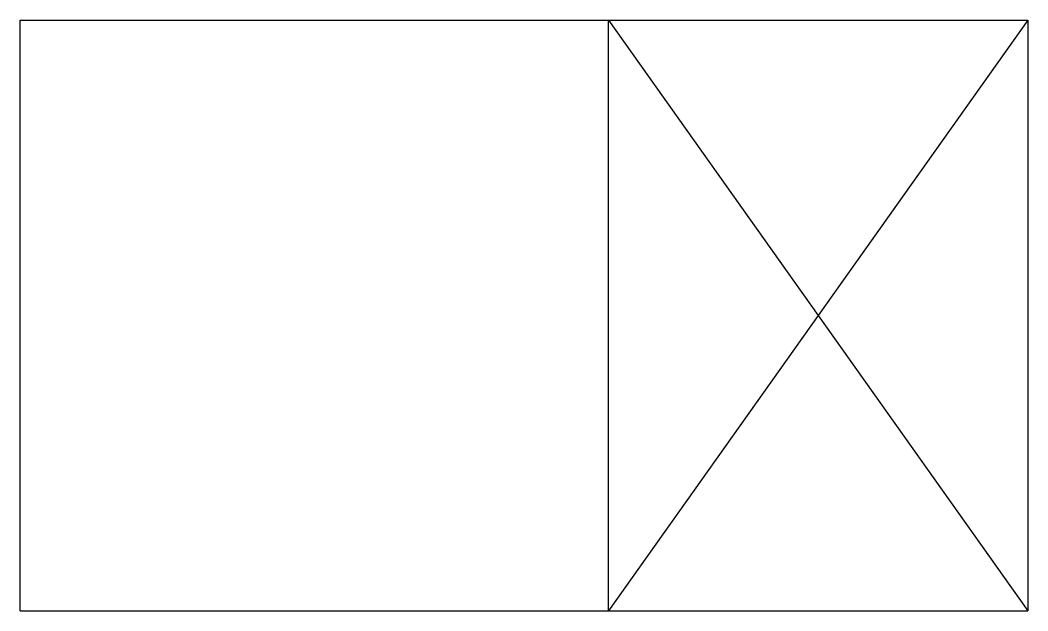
# Model space of a CAD drawing. Header units: metres. Extents: x 87184 to 88007, y -132869 to -132387.
import ezdxf

# ---------------------------------------------------------------- set-up
doc = ezdxf.new("R2010")
doc.units = ezdxf.units.M
doc.layers.add('DET1', color=1, linetype='Continuous')
doc.layers.add('R', color=3, linetype='Continuous')

msp = doc.modelspace()

# ---------------------------------------------------------------- linework, layer by layer
at = {"layer": 'DET1'}
for p, q in [((88007.39, -132386.55), (87664.99, -132869.46)), ((87664.99, -132386.55), (88007.39, -132869.46)), ((87664.99, -132869.46), (87664.99, -132386.55))]:
    msp.add_line(p, q, dxfattribs=at)
at = {"layer": 'R'}
for p, q in [((87184.32, -132386.55), (88007.39, -132386.55)), ((87184.32, -132869.46), (87184.32, -132386.55)), ((88007.39, -132386.55), (88007.39, -132869.46)), ((87184.32, -132869.46), (88007.39, -132869.46))]:
    msp.add_line(p, q, dxfattribs=at)

doc.saveas('drawing.dxf')
